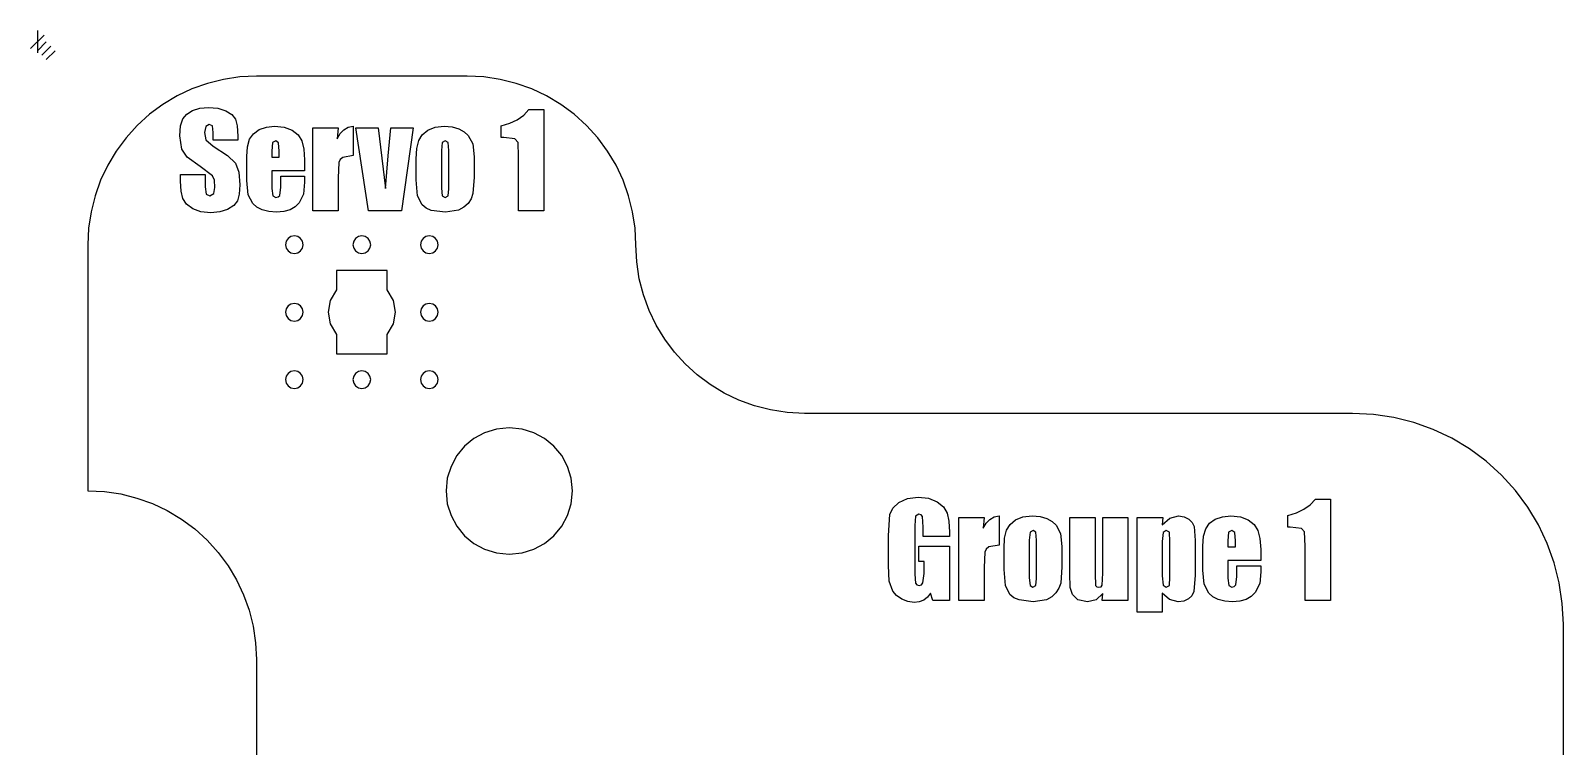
# Model space of a CAD drawing. Extents: x -1 to 181, y 6 to 211.
# Drawn here: x -0.8 to 181, y 126.5 to 211.3 of the extents above; entities that cross this region are included whole.
import ezdxf

# ---------------------------------------------------------------- set-up
doc = ezdxf.new("R2010")
doc.units = 0

msp = doc.modelspace()

# ---------------------------------------------------------------- linework, layer by layer
for p, q in [((22.065878, 205.548216), (20.169204, 205.071559)), ((24.009148, 205.838194), (22.065878, 205.548216)), ((25.9859, 205.936061), (24.009148, 205.838194)), ((50.985866, 205.936061), (25.9859, 205.936061)), ((52.962618, 205.838194), (50.985866, 205.936061)), ((54.905889, 205.548216), (52.962618, 205.838194)), ((56.802563, 205.071559), (54.905889, 205.548216)), ((18.332241, 204.413654), (16.568102, 203.579934)), ((20.169204, 205.071559), (18.332241, 204.413654)), ((58.639526, 204.413654), (56.802563, 205.071559)), ((60.403664, 203.579934), (58.639526, 204.413654)), ((14.889903, 202.575831), (13.310758, 201.406777)), ((16.568102, 203.579934), (14.889903, 202.575831)), ((17.711049, 201.433342), (18.388318, 201.862311)), ((18.388318, 201.862311), (19.255519, 202.131922)), ((19.255519, 202.131922), (20.285783, 202.221792)), ((20.285783, 202.221792), (21.411477, 202.123583)), ((21.411477, 202.123583), (22.357429, 201.828958)), ((22.357429, 201.828958), (23.068979, 201.385164)), ((57.680577, 201.304386), (58.309204, 201.969785)), ((58.309209, 201.969679), (60.073263, 201.969679)), ((60.073263, 201.969679), (60.073263, 189.969781)), ((62.081864, 202.575831), (60.403664, 203.579934)), ((63.661009, 201.406777), (62.081864, 202.575831)), ((11.843781, 200.078204), (10.515209, 198.611228)), ((13.310758, 201.406777), (11.843781, 200.078204)), ((16.89851, 198.849343), (16.986528, 200.04267)), ((16.986528, 200.04267), (17.250579, 200.865399)), ((17.250579, 200.865399), (17.711049, 201.433342)), ((19.963362, 199.960965), (19.818828, 199.263717)), ((20.389551, 200.190908), (19.963362, 199.960965)), ((20.760148, 200.020435), (20.389551, 200.190908)), ((20.871329, 199.227355), (20.760148, 200.020435)), ((23.068979, 201.385164), (23.491461, 200.839457)), ((23.491461, 200.839457), (23.699923, 200.034331)), ((23.699923, 200.034331), (23.76941, 198.812283)), ((27.171507, 199.884239), (28.142474, 199.983375)), ((28.142474, 199.983375), (29.292257, 199.863857)), ((36.862198, 199.860758), (37.444501, 199.983375)), ((37.444501, 199.983454), (37.444501, 196.521915)), ((47.172715, 199.866636), (48.265982, 199.983375)), ((48.265982, 199.983375), (49.20267, 199.908328)), ((55.010878, 200.048232), (56.031414, 200.34361)), ((55.010891, 198.649162), (55.010891, 200.048277)), ((56.031414, 200.34361), (56.921314, 200.762328)), ((56.921314, 200.762328), (57.680577, 201.304386)), ((65.127986, 200.078205), (63.661009, 201.406777)), ((66.456558, 198.611228), (65.127986, 200.078205)), ((10.515209, 198.611228), (9.346155, 197.032083)), ((17.146812, 197.278006), (16.89851, 198.849343)), ((19.818828, 199.263717), (19.981312, 198.358877)), ((19.981312, 198.358877), (20.863106, 197.62521)), ((20.871324, 198.338012), (20.871324, 199.227276)), ((23.769407, 198.338012), (20.871324, 198.338012)), ((23.769407, 198.81241), (23.769407, 198.338012)), ((24.916415, 197.564292), (25.177687, 198.445391)), ((25.177687, 198.445391), (25.637229, 199.103202)), ((25.637229, 199.103202), (26.319131, 199.586834)), ((26.319131, 199.586834), (27.171507, 199.884239)), ((28.283304, 198.241561), (27.89788, 198.052556)), ((28.616842, 198.0192), (28.283304, 198.241561)), ((29.292257, 199.863857), (30.221533, 199.505302)), ((30.221533, 199.505302), (30.91826, 198.949404)), ((30.91826, 198.949404), (31.370392, 198.237855)), ((31.370392, 198.237855), (31.617766, 197.288195)), ((32.678604, 189.969781), (32.678604, 199.80539)), ((32.678604, 199.80539), (35.673049, 199.80539)), ((35.673049, 199.80539), (35.554436, 198.512108)), ((35.554449, 198.512097), (35.917172, 199.12512)), ((35.917172, 199.12512), (36.353088, 199.574673)), ((36.353088, 199.574673), (36.862198, 199.860758)), ((39.267848, 189.969781), (37.763217, 199.80539)), ((37.763217, 199.80539), (40.437318, 199.80539)), ((40.437318, 199.80539), (41.280197, 192.623284)), ((41.617789, 196.483651), (41.908249, 199.805488)), ((41.908238, 199.80539), (44.58222, 199.80539)), ((44.58222, 199.80539), (43.181358, 189.969781)), ((45.004713, 197.357683), (45.227072, 198.278621)), ((45.227072, 198.278621), (45.642144, 198.973493)), ((45.642144, 198.973493), (46.294397, 199.51642)), ((46.294397, 199.51642), (47.172715, 199.866636)), ((48.369752, 198.241561), (48.013975, 198.045143)), ((48.718115, 198.045143), (48.369752, 198.241561)), ((49.20267, 199.908328), (49.996681, 199.683189)), ((49.996681, 199.683189), (50.636887, 199.337606)), ((50.636887, 199.337606), (51.112181, 198.901228)), ((51.112181, 198.901228), (51.649549, 197.90802)), ((55.307356, 198.649162), (55.010891, 198.649162)), ((56.645217, 198.504686), (55.307356, 198.64922)), ((57.012109, 198.078496), (56.645217, 198.504686)), ((67.625612, 197.032083), (66.456558, 198.611228)), ((9.346155, 197.032083), (8.342052, 195.353884)), ((17.773124, 196.314447), (17.146812, 197.278006)), ((20.863106, 197.62521), (22.561056, 196.499458)), ((22.561056, 196.499458), (23.487756, 195.595488)), ((24.829324, 196.410803), (24.916415, 197.564292)), ((24.829327, 193.542446), (24.829327, 196.41079)), ((27.89788, 198.052556), (27.823763, 197.033409)), ((27.823771, 197.033354), (27.823771, 196.314482)), ((28.698373, 197.033409), (28.616842, 198.0192)), ((28.698376, 196.314482), (28.698376, 197.033354)), ((31.617766, 197.288195), (31.700224, 196.017969)), ((37.444501, 196.521983), (36.236351, 196.299625)), ((41.2802, 192.623287), (41.617789, 196.483651)), ((44.930593, 196.13656), (45.004713, 197.357683)), ((48.013975, 198.045143), (47.925035, 197.092705)), ((47.925041, 197.09262), (47.925041, 192.652917)), ((48.799644, 197.092705), (48.718115, 198.045143)), ((48.799646, 192.556609), (48.799646, 197.09262)), ((51.649549, 197.90802), (51.794083, 196.351507)), ((51.794091, 196.351523), (51.794091, 193.942495)), ((57.078819, 196.403392), (57.012109, 198.078496)), ((57.078819, 189.969781), (57.078819, 196.403382)), ((68.629715, 195.353884), (67.625612, 197.032083)), ((8.342052, 195.353884), (7.508331, 193.589746)), ((19.314814, 195.19524), (17.773124, 196.314447)), ((20.774973, 194.105679), (19.314814, 195.19524)), ((23.487756, 195.595488), (23.893561, 194.559664)), ((23.893561, 194.559664), (24.02883, 193.038357)), ((27.823771, 196.314482), (28.698376, 196.314482)), ((31.700229, 194.71349), (27.823771, 194.71349)), ((27.823771, 194.71349), (27.823771, 192.586243)), ((31.700229, 196.017884), (31.700229, 194.71349)), ((35.761983, 195.680726), (35.673041, 193.853675)), ((35.925047, 196.03372), (35.761983, 195.680726)), ((36.236351, 196.299625), (35.925047, 196.03372)), ((44.930596, 193.616529), (44.930596, 196.136682)), ((69.463436, 193.589746), (68.629715, 195.353884)), ((7.508331, 193.589746), (6.850426, 191.752782)), ((16.994865, 193.483179), (16.994865, 194.268726)), ((16.994865, 194.268726), (19.892949, 194.268726)), ((17.063428, 192.287894), (16.994867, 193.483073)), ((19.892949, 194.268726), (19.892949, 192.808492)), ((19.892949, 192.808585), (20.015246, 191.941382)), ((20.991773, 193.596107), (20.774973, 194.105679)), ((20.912095, 191.993267), (21.06404, 192.71964)), ((21.06404, 192.71964), (20.991773, 193.596107)), ((24.02883, 193.038357), (23.953784, 191.924707)), ((24.984975, 191.870969), (24.829324, 193.542371)), ((28.746551, 191.789438), (28.861436, 192.778936)), ((28.861439, 192.778859), (28.861439, 194.076109)), ((28.861439, 194.076109), (31.700229, 194.076109)), ((31.700224, 193.349657), (31.585336, 191.948796)), ((31.700229, 194.076109), (31.700229, 193.349565)), ((35.673049, 193.853595), (35.673049, 189.969781)), ((45.093659, 191.737556), (44.930593, 193.616489)), ((51.794083, 193.942617), (51.660667, 191.996974)), ((70.121341, 191.752782), (69.463436, 193.589746)), ((6.850426, 191.752782), (6.373769, 189.856108)), ((17.26911, 191.40031), (17.063428, 192.287894)), ((17.696225, 190.731379), (17.26911, 191.40031)), ((20.015246, 191.941382), (20.448846, 191.748673)), ((20.448846, 191.748673), (20.912095, 191.993267)), ((23.728645, 191.148303), (23.288558, 190.589625)), ((23.953784, 191.924707), (23.728645, 191.148303)), ((25.544579, 190.818471), (24.984975, 191.870969)), ((27.823763, 192.586224), (27.920116, 191.726435)), ((27.920116, 191.726435), (28.290715, 191.533726)), ((28.290715, 191.533726), (28.57515, 191.597654)), ((28.57515, 191.597654), (28.746551, 191.789438)), ((31.047968, 190.903706), (30.568969, 190.417296)), ((31.585336, 191.948796), (31.047968, 190.903706)), ((45.638438, 190.67023), (45.093659, 191.737556)), ((47.925035, 192.652933), (48.013975, 191.744967)), ((48.013975, 191.744967), (48.362338, 191.533726)), ((48.362338, 191.533726), (48.714408, 191.726435)), ((48.714408, 191.726435), (48.799644, 192.556578)), ((51.451277, 191.398457), (51.089943, 190.840707)), ((51.660667, 191.996974), (51.451277, 191.398457)), ((70.597999, 189.856108), (70.121341, 191.752782)), ((6.373769, 189.856108), (6.08379, 187.912838)), ((18.429083, 190.192158), (17.696225, 190.731379)), ((19.406537, 189.836384), (18.429083, 190.192158)), ((20.567438, 189.717792), (19.406537, 189.836384)), ((21.638468, 189.820633), (20.567438, 189.717792)), ((22.56867, 190.129156), (21.638468, 189.820633)), ((23.288558, 190.589625), (22.56867, 190.129156)), ((26.029137, 190.391356), (25.544579, 190.818471)), ((26.674906, 190.066156), (26.029137, 190.391356)), ((27.456867, 189.860473), (26.674906, 190.066156)), ((28.35001, 189.791913), (27.456867, 189.860473)), ((29.245933, 189.861399), (28.35001, 189.791913)), ((29.976939, 190.06986), (29.245933, 189.861399)), ((30.568969, 190.417296), (29.976939, 190.06986)), ((35.673049, 189.969781), (32.678604, 189.969781)), ((43.181358, 189.969781), (39.267848, 189.969781)), ((46.097054, 190.284808), (45.638438, 190.67023)), ((46.70947, 190.010564), (46.097054, 190.284808)), ((48.391987, 189.791913), (46.70947, 190.010564)), ((49.967031, 190.047624), (48.391987, 189.791913)), ((50.590561, 190.373752), (49.967031, 190.047624)), ((51.089943, 190.840707), (50.590561, 190.373752)), ((60.073263, 189.969781), (57.078819, 189.969781)), ((70.887977, 187.912838), (70.597999, 189.856108)), ((6.08379, 187.912838), (5.985924, 185.936086)), ((70.985844, 185.936086), (70.887977, 187.912838)), ((5.985924, 185.936086), (5.985924, 156.766033)), ((29.518839, 186.344315), (29.435896, 185.936086)), ((29.435896, 185.936086), (29.518839, 185.527858)), ((29.74396, 186.677584), (29.518839, 186.344315)), ((29.518839, 185.527858), (29.74396, 185.194589)), ((30.077548, 186.902231), (29.74396, 186.677584)), ((30.485894, 186.984594), (30.077548, 186.902231)), ((30.894239, 186.902231), (30.485894, 186.984594)), ((31.227827, 186.677584), (30.894239, 186.902231)), ((31.452948, 186.344315), (31.227827, 186.677584)), ((31.227827, 185.194589), (31.452948, 185.527858)), ((31.535891, 185.936086), (31.452948, 186.344315)), ((31.452948, 185.527858), (31.535891, 185.936086)), ((31.535891, 185.936086), (31.535891, 185.936086)), ((37.518829, 186.344315), (37.435886, 185.936086)), ((37.435886, 185.936086), (37.518829, 185.527858)), ((37.743949, 186.677584), (37.518829, 186.344315)), ((37.518829, 185.527858), (37.743949, 185.194589)), ((38.077538, 186.902231), (37.743949, 186.677584)), ((38.485883, 186.984594), (38.077538, 186.902231)), ((38.894229, 186.902231), (38.485883, 186.984594)), ((39.227817, 186.677584), (38.894229, 186.902231)), ((39.452938, 186.344315), (39.227817, 186.677584)), ((39.227817, 185.194589), (39.452938, 185.527858)), ((39.535881, 185.936086), (39.452938, 186.344315)), ((39.452938, 185.527858), (39.535881, 185.936086)), ((39.535881, 185.936086), (39.535881, 185.936086)), ((45.518818, 186.344315), (45.435876, 185.936086)), ((45.435876, 185.936086), (45.518818, 185.527858)), ((45.743939, 186.677584), (45.518818, 186.344315)), ((45.518818, 185.527858), (45.743939, 185.194589)), ((46.077528, 186.902231), (45.743939, 186.677584)), ((46.485873, 186.984594), (46.077528, 186.902231)), ((46.894219, 186.902231), (46.485873, 186.984594)), ((47.227807, 186.677584), (46.894219, 186.902231)), ((47.452928, 186.344315), (47.227807, 186.677584)), ((47.227807, 185.194589), (47.452928, 185.527858)), ((47.535871, 185.936086), (47.452928, 186.344315)), ((47.452928, 185.527858), (47.535871, 185.936086)), ((47.535871, 185.936086), (47.535871, 185.936086)), ((71.089101, 183.891205), (70.985844, 185.936086)), ((29.74396, 185.194589), (30.077548, 184.969942)), ((30.077548, 184.969942), (30.485894, 184.887579)), ((30.485894, 184.887579), (30.894239, 184.969942)), ((30.894239, 184.969942), (31.227827, 185.194589)), ((37.743949, 185.194589), (38.077538, 184.969942)), ((38.077538, 184.969942), (38.485883, 184.887579)), ((38.485883, 184.887579), (38.894229, 184.969942)), ((38.894229, 184.969942), (39.227817, 185.194589)), ((45.743939, 185.194589), (46.077528, 184.969942)), ((46.077528, 184.969942), (46.485873, 184.887579)), ((46.485873, 184.887579), (46.894219, 184.969942)), ((46.894219, 184.969942), (47.227807, 185.194589)), ((71.392172, 181.905394), (71.089101, 183.891205)), ((41.485879, 182.88609), (35.485888, 182.88609)), ((35.485888, 182.88609), (35.485888, 180.581844)), ((41.485879, 180.581844), (41.485879, 182.88609)), ((71.885003, 179.988706), (71.392172, 181.905394)), ((35.485888, 180.581844), (34.73589, 179.329839)), ((42.235877, 179.329839), (41.485879, 180.581844)), ((72.557541, 178.151195), (71.885003, 179.988706)), ((29.518839, 178.344327), (29.435896, 177.936099)), ((29.74396, 178.677596), (29.518839, 178.344327)), ((30.077548, 178.902244), (29.74396, 178.677596)), ((30.485894, 178.984607), (30.077548, 178.902244)), ((30.894239, 178.902244), (30.485894, 178.984607)), ((31.227827, 178.677596), (30.894239, 178.902244)), ((31.452948, 178.344327), (31.227827, 178.677596)), ((31.535891, 177.936099), (31.452948, 178.344327)), ((34.73589, 179.329839), (34.48589, 177.936098)), ((42.485876, 177.936098), (42.235877, 179.329839)), ((45.518818, 178.344327), (45.435876, 177.936099)), ((45.743939, 178.677596), (45.518818, 178.344327)), ((46.077528, 178.902244), (45.743939, 178.677596)), ((46.485873, 178.984607), (46.077528, 178.902244)), ((46.894219, 178.902244), (46.485873, 178.984607)), ((47.227807, 178.677596), (46.894219, 178.902244)), ((47.452928, 178.344327), (47.227807, 178.677596)), ((47.535871, 177.936099), (47.452928, 178.344327)), ((73.399733, 176.402912), (72.557541, 178.151195)), ((29.435896, 177.936099), (29.518839, 177.527871)), ((29.518839, 177.527871), (29.74396, 177.194602)), ((29.74396, 177.194602), (30.077548, 176.969954)), ((30.077548, 176.969954), (30.485894, 176.887591)), ((30.485894, 176.887591), (30.894239, 176.969954)), ((30.894239, 176.969954), (31.227827, 177.194602)), ((31.227827, 177.194602), (31.452948, 177.527871)), ((31.452948, 177.527871), (31.535891, 177.936099)), ((31.535891, 177.936099), (31.535891, 177.936099)), ((34.48589, 177.936098), (34.73589, 176.542356)), ((34.73589, 176.542356), (35.485888, 175.290351)), ((41.485879, 175.290351), (42.235877, 176.542356)), ((42.235877, 176.542356), (42.485876, 177.936098)), ((45.435876, 177.936099), (45.518818, 177.527871)), ((45.518818, 177.527871), (45.743939, 177.194602)), ((45.743939, 177.194602), (46.077528, 176.969954)), ((46.077528, 176.969954), (46.485873, 176.887591)), ((46.485873, 176.887591), (46.894219, 176.969954)), ((46.894219, 176.969954), (47.227807, 177.194602)), ((47.227807, 177.194602), (47.452928, 177.527871)), ((47.452928, 177.527871), (47.535871, 177.936099)), ((47.535871, 177.936099), (47.535871, 177.936099)), ((74.401526, 174.753912), (73.399733, 176.402912)), ((35.485888, 175.290351), (35.485888, 172.986106)), ((41.485879, 172.986106), (41.485879, 175.290351)), ((75.552866, 173.214247), (74.401526, 174.753912)), ((35.485888, 172.986106), (41.485879, 172.986106)), ((76.843701, 171.79397), (75.552866, 173.214247)), ((30.077548, 170.902254), (29.74396, 170.677607)), ((30.485894, 170.984617), (30.077548, 170.902254)), ((30.894239, 170.902254), (30.485894, 170.984617)), ((31.227827, 170.677607), (30.894239, 170.902254)), ((38.077538, 170.902254), (37.743949, 170.677607)), ((38.485883, 170.984617), (38.077538, 170.902254)), ((38.894229, 170.902254), (38.485883, 170.984617)), ((39.227817, 170.677607), (38.894229, 170.902254)), ((46.077528, 170.902254), (45.743939, 170.677607)), ((46.485873, 170.984617), (46.077528, 170.902254)), ((46.894219, 170.902254), (46.485873, 170.984617)), ((47.227807, 170.677607), (46.894219, 170.902254)), ((78.263978, 170.503136), (76.843701, 171.79397)), ((29.518839, 170.344337), (29.435896, 169.936109)), ((29.435896, 169.936109), (29.518839, 169.527881)), ((29.74396, 170.677607), (29.518839, 170.344337)), ((29.518839, 169.527881), (29.74396, 169.194612)), ((29.74396, 169.194612), (30.077548, 168.969964)), ((30.894239, 168.969964), (31.227827, 169.194612)), ((31.452948, 170.344337), (31.227827, 170.677607)), ((31.227827, 169.194612), (31.452948, 169.527881)), ((31.535891, 169.936109), (31.452948, 170.344337)), ((31.452948, 169.527881), (31.535891, 169.936109)), ((31.535891, 169.936109), (31.535891, 169.936109)), ((37.518829, 170.344337), (37.435886, 169.936109)), ((37.435886, 169.936109), (37.518829, 169.527881)), ((37.743949, 170.677607), (37.518829, 170.344337)), ((37.518829, 169.527881), (37.743949, 169.194612)), ((37.743949, 169.194612), (38.077538, 168.969964)), ((38.894229, 168.969964), (39.227817, 169.194612)), ((39.452938, 170.344337), (39.227817, 170.677607)), ((39.227817, 169.194612), (39.452938, 169.527881)), ((39.535881, 169.936109), (39.452938, 170.344337)), ((39.452938, 169.527881), (39.535881, 169.936109)), ((39.535881, 169.936109), (39.535881, 169.936109)), ((45.518818, 170.344337), (45.435876, 169.936109)), ((45.435876, 169.936109), (45.518818, 169.527881)), ((45.743939, 170.677607), (45.518818, 170.344337)), ((45.518818, 169.527881), (45.743939, 169.194612)), ((45.743939, 169.194612), (46.077528, 168.969964)), ((46.894219, 168.969964), (47.227807, 169.194612)), ((47.452928, 170.344337), (47.227807, 170.677607)), ((47.227807, 169.194612), (47.452928, 169.527881)), ((47.535871, 169.936109), (47.452928, 170.344337)), ((47.452928, 169.527881), (47.535871, 169.936109)), ((47.535871, 169.936109), (47.535871, 169.936109)), ((79.803643, 169.351795), (78.263978, 170.503136)), ((81.452643, 168.350003), (79.803643, 169.351795)), ((30.077548, 168.969964), (30.485894, 168.887601)), ((30.485894, 168.887601), (30.894239, 168.969964)), ((38.077538, 168.969964), (38.485883, 168.887601)), ((38.485883, 168.887601), (38.894229, 168.969964)), ((46.077528, 168.969964), (46.485873, 168.887601)), ((46.485873, 168.887601), (46.894219, 168.969964)), ((83.200926, 167.507811), (81.452643, 168.350003)), ((85.038438, 166.835274), (83.200926, 167.507811)), ((86.955126, 166.342443), (85.038438, 166.835274)), ((88.940937, 166.039372), (86.955126, 166.342443)), ((90.985818, 165.936114), (88.940937, 166.039372)), ((155.985736, 165.936114), (90.985818, 165.936114)), ((158.456676, 165.813781), (155.985736, 165.936114)), ((160.885763, 165.451308), (158.456676, 165.813781)), ((163.256605, 164.855486), (160.885763, 165.451308)), ((53.051769, 163.643932), (51.777999, 162.952754)), ((54.459291, 164.080736), (53.051769, 163.643932)), ((55.970421, 164.233033), (54.459291, 164.080736)), ((57.481551, 164.080736), (55.970421, 164.233033)), ((58.889073, 163.643932), (57.481551, 164.080736)), ((60.162843, 162.952754), (58.889073, 163.643932)), ((165.55281, 164.033105), (163.256605, 164.855486)), ((167.757983, 162.990955), (165.55281, 164.033105)), ((50.668123, 162.037333), (49.752285, 160.927801)), ((51.777999, 162.952754), (50.668123, 162.037333)), ((61.272719, 162.037333), (60.162843, 162.952754)), ((62.188557, 160.927801), (61.272719, 162.037333)), ((169.855731, 161.735826), (167.757983, 162.990955)), ((49.752285, 160.927801), (49.060628, 159.65429)), ((62.880214, 159.65429), (62.188557, 160.927801)), ((171.829662, 160.274509), (169.855731, 161.735826)), ((173.663383, 158.613793), (171.829662, 160.274509)), ((48.623296, 158.246932), (48.470431, 156.73586)), ((49.060628, 159.65429), (48.623296, 158.246932)), ((63.317546, 158.246932), (62.880214, 159.65429)), ((63.470411, 156.73586), (63.317546, 158.246932)), ((175.324099, 156.780072), (173.663383, 158.613793)), ((5.985924, 156.766033), (7.962676, 156.668166)), ((7.962676, 156.668166), (9.905946, 156.378188)), ((9.905946, 156.378188), (11.80262, 155.901531)), ((48.470431, 156.73586), (48.623296, 155.224787)), ((63.317546, 155.224787), (63.470411, 156.73586)), ((63.470411, 156.73586), (63.470411, 156.73586)), ((176.785416, 154.806141), (175.324099, 156.780072)), ((11.80262, 155.901531), (13.639583, 155.243626)), ((13.639583, 155.243626), (15.403722, 154.409906)), ((48.623296, 155.224787), (49.060628, 153.817429)), ((62.880214, 153.817429), (63.317546, 155.224787)), ((101.12026, 153.9428), (101.478813, 154.68863)), ((101.478813, 154.68863), (102.183875, 155.369603)), ((102.183875, 155.369603), (103.190978, 155.856015)), ((103.190978, 155.856015), (104.455646, 156.018152)), ((104.455646, 156.018152), (105.710124, 155.877324)), ((105.710124, 155.877324), (106.731123, 155.454841)), ((106.731123, 155.454841), (107.477879, 154.838721)), ((107.477879, 154.838721), (107.909626, 154.11698)), ((149.318009, 154.13997), (150.207909, 154.558687)), ((150.207909, 154.558687), (150.967172, 155.100746)), ((150.967172, 155.100746), (151.595798, 155.766144)), ((151.59591, 155.766081), (153.359884, 155.766081)), ((153.359884, 155.766081), (153.359884, 143.766184)), ((178.040545, 152.708393), (176.785416, 154.806141)), ((15.403722, 154.409906), (17.081921, 153.405803)), ((17.081921, 153.405803), (18.661066, 152.236749)), ((49.060628, 153.817429), (49.752285, 152.543919)), ((62.188557, 152.543919), (62.880214, 153.817429)), ((100.934959, 151.444964), (101.12026, 153.9428)), ((104.159167, 153.764913), (104.055401, 152.623467)), ((104.552002, 153.987271), (104.159167, 153.764913)), ((104.824391, 153.922416), (104.552002, 153.987271)), ((104.974483, 153.727853), (104.824391, 153.922416)), ((105.063428, 152.438169), (104.974483, 153.727853)), ((107.909626, 154.11698), (108.115308, 153.167321)), ((108.115308, 153.167321), (108.183869, 151.867445)), ((109.303111, 143.766184), (109.303111, 153.601792)), ((109.303111, 153.601792), (112.297397, 153.601792)), ((112.297397, 153.601792), (112.178863, 152.30851)), ((112.178924, 152.30846), (112.541647, 152.921481)), ((112.541647, 152.921481), (112.977564, 153.371034)), ((112.977564, 153.371034), (113.486674, 153.657118)), ((113.486674, 153.657118), (114.068978, 153.779735)), ((114.069044, 153.779856), (114.069044, 150.318317)), ((114.943592, 152.074981), (115.35866, 152.769853)), ((115.35866, 152.769853), (116.010914, 153.31278)), ((116.010914, 153.31278), (116.889233, 153.662996)), ((116.889233, 153.662996), (117.982499, 153.779735)), ((117.982499, 153.779735), (118.919187, 153.704688)), ((118.919187, 153.704688), (119.713198, 153.479549)), ((119.713198, 153.479549), (120.353405, 153.133968)), ((120.353405, 153.133968), (120.828698, 152.697588)), ((120.828698, 152.697588), (121.366064, 151.704383)), ((122.451828, 146.968167), (122.451828, 153.601792)), ((122.451828, 153.601792), (125.446378, 153.601792)), ((125.446378, 153.601792), (125.446378, 146.9089)), ((126.358131, 146.982984), (126.358131, 153.601792)), ((126.358131, 153.601792), (129.352417, 153.601792)), ((129.352417, 153.601792), (129.352417, 143.766184)), ((130.427153, 142.365217), (130.427153, 153.601792)), ((130.427153, 153.601792), (133.473562, 153.601792)), ((133.421637, 152.732796), (134.303662, 153.519853)), ((133.473562, 153.601792), (133.421703, 152.732901)), ((134.303662, 153.519853), (135.356162, 153.779735)), ((135.356162, 153.779735), (136.005637, 153.686159)), ((136.005637, 153.686159), (136.56061, 153.405432)), ((136.56061, 153.405432), (136.972902, 153.002405)), ((136.972902, 153.002405), (137.194334, 152.541936)), ((138.565549, 152.241751), (139.025091, 152.899564)), ((139.025091, 152.899564), (139.706992, 153.383196)), ((139.706992, 153.383196), (140.559371, 153.6806)), ((140.559371, 153.6806), (141.530339, 153.779735)), ((141.530339, 153.779735), (142.680121, 153.660217)), ((142.680121, 153.660217), (143.609398, 153.301662)), ((143.609398, 153.301662), (144.306124, 152.745766)), ((144.306124, 152.745766), (144.758254, 152.034217)), ((148.297353, 152.445564), (148.297353, 153.844679)), ((148.297472, 153.844592), (149.318009, 154.13997)), ((179.082695, 150.50322), (178.040545, 152.708393)), ((18.661066, 152.236749), (20.128042, 150.908176)), ((20.128042, 150.908176), (21.456615, 149.4412)), ((49.752285, 152.543919), (50.668123, 151.434387)), ((50.668123, 151.434387), (51.777999, 150.518966)), ((60.162843, 150.518966), (61.272719, 151.434387)), ((61.272719, 151.434387), (62.188557, 152.543919)), ((100.93488, 147.87992), (100.93488, 151.444911)), ((104.055372, 152.623364), (104.055372, 146.86445)), ((105.063433, 151.348603), (105.063433, 152.438156)), ((108.183925, 151.348603), (105.063433, 151.348603)), ((108.183925, 151.86745), (108.183925, 151.348603)), ((114.647108, 149.93292), (114.721229, 151.154044)), ((114.721229, 151.154044), (114.943592, 152.074981)), ((117.641444, 150.889022), (117.641444, 146.44932)), ((117.730492, 151.841503), (117.641547, 150.889065)), ((118.086269, 152.037921), (117.730492, 151.841503)), ((118.434627, 151.841503), (118.086269, 152.037921)), ((118.516161, 150.889065), (118.434627, 151.841503)), ((118.516155, 146.353012), (118.516155, 150.889022)), ((121.366064, 151.704383), (121.510597, 150.147867)), ((133.506875, 151.815563), (133.421637, 150.740827)), ((133.888594, 152.037921), (133.506875, 151.815563)), ((134.259191, 151.845212), (133.888594, 152.037921)), ((134.3259, 150.740827), (134.259191, 151.845212)), ((137.194334, 152.541936), (137.320339, 150.881657)), ((137.320334, 150.881614), (137.320334, 146.738244)), ((138.217186, 150.207163), (138.304276, 151.360652)), ((138.304276, 151.360652), (138.565549, 152.241751)), ((141.285745, 151.848916), (141.211625, 150.829772)), ((141.671166, 152.037921), (141.285745, 151.848916)), ((142.004704, 151.815563), (141.671166, 152.037921)), ((142.086238, 150.829772), (142.004704, 151.815563)), ((144.758254, 152.034217), (145.005628, 151.084556)), ((145.005628, 151.084556), (145.088086, 149.814329)), ((148.593951, 152.445564), (148.297353, 152.445564)), ((149.931812, 152.301049), (148.593951, 152.44558)), ((150.298704, 151.874859), (149.931812, 152.301049)), ((150.365413, 150.199752), (150.298704, 151.874859)), ((21.456615, 149.4412), (22.625669, 147.862055)), ((51.777999, 150.518966), (53.051769, 149.827787)), ((53.051769, 149.827787), (54.459291, 149.390984)), ((54.459291, 149.390984), (55.970421, 149.238686)), ((55.970421, 149.238686), (57.481551, 149.390984)), ((57.481551, 149.390984), (58.889073, 149.827787)), ((58.889073, 149.827787), (60.162843, 150.518966)), ((104.529769, 148.383951), (104.529769, 150.207192)), ((104.529769, 150.207192), (108.183925, 150.207192)), ((108.183925, 150.207192), (108.183925, 143.766184)), ((112.386461, 149.477086), (112.297516, 147.650034)), ((112.549523, 149.83008), (112.386461, 149.477086)), ((112.860826, 150.095985), (112.549523, 149.83008)), ((114.068978, 150.318343), (112.860826, 150.095985)), ((114.647158, 147.412931), (114.647158, 149.93282)), ((121.510706, 150.147926), (121.510706, 147.738897)), ((133.421703, 150.740856), (133.421703, 146.664161)), ((134.325783, 146.523403), (134.325783, 150.740856)), ((138.21727, 147.338848), (138.21727, 150.207192)), ((141.211556, 150.829756), (141.211556, 150.110884)), ((141.211556, 150.110884), (142.086267, 150.110884)), ((142.086267, 150.110884), (142.086267, 150.829756)), ((145.087962, 149.814286), (145.087962, 148.509892)), ((150.365334, 143.766184), (150.365334, 150.199784)), ((179.905077, 148.207015), (179.082695, 150.50322)), ((22.625669, 147.862055), (23.629772, 146.183856)), ((101.023959, 146.023106), (100.934959, 147.879804)), ((105.159741, 148.383951), (104.529769, 148.383951)), ((105.159741, 146.960759), (105.159741, 148.383951)), ((112.297397, 147.649997), (112.297397, 143.766184)), ((114.810173, 145.533915), (114.647108, 147.412852)), ((121.510597, 147.738977), (121.377184, 145.793334)), ((138.37284, 145.667331), (138.217186, 147.338731)), ((145.087962, 148.509892), (141.211556, 148.509892)), ((141.211556, 148.509892), (141.211556, 146.382645)), ((142.249251, 146.575261), (142.249251, 147.872512)), ((142.249251, 147.872512), (145.087962, 147.872512)), ((145.087962, 147.872512), (145.087962, 147.145967)), ((180.500899, 145.836173), (179.905077, 148.207015)), ((23.629772, 146.183856), (24.463492, 144.419717)), ((101.469028, 144.840896), (101.023959, 146.023106)), ((104.055401, 146.864366), (104.159167, 145.800747)), ((104.159167, 145.800747), (104.314818, 145.608962)), ((104.314818, 145.608962), (104.574237, 145.545033)), ((104.574237, 145.545033), (104.860525, 145.6173)), ((104.860525, 145.6173), (105.037485, 145.834101)), ((105.037485, 145.834101), (105.159783, 146.960719)), ((115.354952, 144.466593), (114.810173, 145.533915)), ((117.641547, 146.449296), (117.730492, 145.541326)), ((117.730492, 145.541326), (118.078853, 145.330086)), ((118.078853, 145.330086), (118.43092, 145.522798)), ((118.43092, 145.522798), (118.516161, 146.352937)), ((121.377184, 145.793334), (121.167794, 145.194817)), ((122.503805, 145.274497), (122.451918, 146.968133)), ((125.446354, 146.908837), (125.51677, 145.545033)), ((125.51677, 145.545033), (125.647406, 145.383823)), ((126.164393, 145.385676), (126.295028, 145.552444)), ((126.295028, 145.552444), (126.358028, 146.982957)), ((133.421637, 146.664241), (133.510582, 145.552444)), ((133.510582, 145.552444), (133.896003, 145.330086)), ((133.896003, 145.330086), (134.255486, 145.533915)), ((134.255486, 145.533915), (134.3259, 146.523414)), ((137.320339, 146.738361), (137.160981, 144.829778)), ((138.932441, 144.614831), (138.37284, 145.667331)), ((141.211625, 146.382587), (141.307981, 145.522798)), ((141.307981, 145.522798), (141.678577, 145.330086)), ((141.963012, 145.394015), (142.134414, 145.5858)), ((142.134414, 145.5858), (142.249303, 146.575296)), ((144.973204, 145.745156), (144.435831, 144.700069)), ((145.088086, 147.14602), (144.973204, 145.745156)), ((180.863371, 143.407085), (180.500899, 145.836173)), ((24.463492, 144.419717), (25.121397, 142.582754)), ((101.907592, 144.322984), (101.469028, 144.840896)), ((102.511159, 143.895869), (101.907592, 144.322984)), ((103.222306, 143.609582), (102.511159, 143.895869)), ((103.983595, 143.514152), (103.222306, 143.609582)), ((105.129555, 143.792102), (104.60015, 143.58364)), ((105.573668, 144.139537), (105.129555, 143.792102)), ((105.934337, 144.625949), (105.573668, 144.139537)), ((106.222836, 143.766184), (105.93444, 144.626078)), ((108.183925, 143.766184), (106.222836, 143.766184)), ((112.297397, 143.766184), (109.303111, 143.766184)), ((115.813569, 144.081168), (115.354952, 144.466593)), ((116.425981, 143.806924), (115.813569, 144.081168)), ((118.108499, 143.588273), (116.425981, 143.806924)), ((119.683546, 143.843984), (118.108499, 143.588273)), ((120.307077, 144.170112), (119.683546, 143.843984)), ((120.80646, 144.637066), (120.307077, 144.170112)), ((121.167794, 145.194817), (120.80646, 144.637066)), ((122.766925, 144.455473), (122.503805, 145.274497)), ((123.42289, 143.825455), (122.766925, 144.455473)), ((124.542097, 143.588273), (123.42289, 143.825455)), ((125.590888, 143.837036), (124.542097, 143.588273)), ((126.358028, 144.58333), (125.590888, 143.837036)), ((125.647406, 145.383823), (125.898487, 145.330086)), ((125.898487, 145.330086), (126.164393, 145.385676)), ((126.306273, 143.766184), (126.358131, 144.583216)), ((129.352417, 143.766184), (126.306273, 143.766184)), ((134.28884, 143.848154), (133.421637, 144.62039)), ((133.421703, 144.620257), (133.421703, 142.365217)), ((135.319102, 143.58827), (134.28884, 143.848154)), ((135.964871, 143.672581), (135.319102, 143.58827)), ((136.508725, 143.925515), (135.964871, 143.672581)), ((136.918236, 144.320204), (136.508725, 143.925515)), ((137.160981, 144.829778), (136.918236, 144.320204)), ((139.416999, 144.187716), (138.932441, 144.614831)), ((140.062768, 143.862516), (139.416999, 144.187716)), ((140.844733, 143.656833), (140.062768, 143.862516)), ((141.737875, 143.588273), (140.844733, 143.656833)), ((141.678577, 145.330086), (141.963012, 145.394015)), ((142.633797, 143.65776), (141.737875, 143.588273)), ((143.364804, 143.866222), (142.633797, 143.65776)), ((143.956834, 144.213658), (143.364804, 143.866222)), ((144.435831, 144.700069), (143.956834, 144.213658)), ((153.359884, 143.766184), (150.365334, 143.766184)), ((25.121397, 142.582754), (25.598055, 140.68608)), ((104.60015, 143.58364), (103.983595, 143.514152)), ((133.421703, 142.365217), (130.427153, 142.365217)), ((180.985705, 140.936146), (180.863371, 143.407085)), ((25.598055, 140.68608), (25.888033, 138.74281)), ((180.985705, 65.936237), (180.985705, 140.936146)), ((25.888033, 138.74281), (25.9859, 136.766058)), ((25.9859, 136.766058), (25.9859, 61.058784))]:
    msp.add_line(p, q)
at = {"layer": 'Layer 1'}
for p, q in [((0, 211.322915), (0, 208.677085)), ((0.793749, 210.793749), (-0.793749, 209.206251)), ((1.058332, 210), (0, 208.941668)), ((1.587498, 209.470834), (0.529166, 208.412502)), ((2.116664, 208.941668), (1.058332, 207.883336))]:
    msp.add_line(p, q, dxfattribs=at)

doc.saveas('drawing.dxf')
